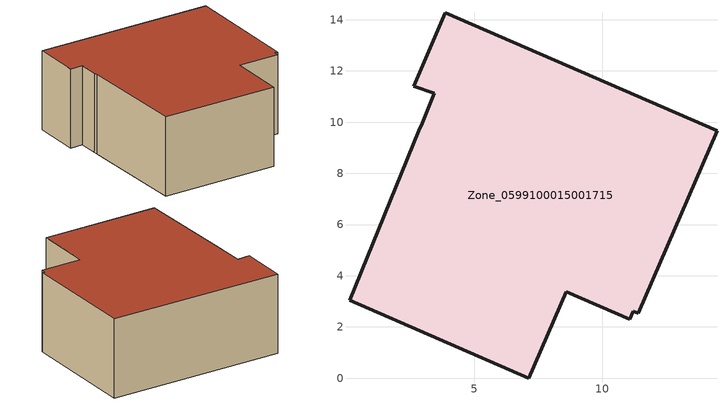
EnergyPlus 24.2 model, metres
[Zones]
Zone_0599100015001715
 floor ground (C_G): 8.6,3.38 7.14,0 0.13,3.03 2.84,9.66 2.96,9.95 3.45,11.13 2.64,11.4 3.88,14.27 14.49,9.66 11.4,2.54 11.22,2.62 11.09,2.31 z0.9
 wall outside (C_F): 3.88,14.27 2.64,11.4 3.45,11.13 2.96,9.95 2.84,9.66 0.13,3.03 7.14,0 8.6,3.38 11.09,2.31 11.22,2.62 11.4,2.54 14.49,9.66 3.88,14.27 z0.9:6.05
 roof outside (C_R): 2.84,9.66 0.13,3.03 7.14,0 8.6,3.38 11.09,2.31 11.22,2.62 11.4,2.54 14.49,9.66 3.88,14.27 2.64,11.4 3.45,11.13 2.96,9.95 z6.05
[BUILDING]
Pand.0599100015001715: North Axis=0; Terrain=City; Loads Convergence Tolerance Value=0.04; Temperature Convergence Tolerance Value=0.4; Solar Distribution=FullExterior; Maximum Number of Warmup Days=25; Minimum Number of Warmup Days=1
[Site:Location]
Rotterdam.The.Hague.AP_ZH_NLD Design_Conditions: Latitude=51.96; Longitude=4.45; Time Zone=1; Elevation=-4.5
[SITE:GROUNDTEMPERATURE:BUILDINGSURFACE]
18, 18, 18, 18, 18, 18, 18, 18, 18, 18, 18, 18
[MATERIAL] Thermal Absorptance=0.9; Solar Absorptance=0.7; Visible Absorptance=0.7
Name | Roughness | Thickness | Conductivity | Density | Specific Heat
G.D.1975-1991 | MediumSmooth | 0.15 | 0.288461 | 540 | 1210
F.D.1975-1991 | Rough | 0.3 | 0.230769 | 1920 | 840
R.D.1975-1991 | MediumRough | 0.2 | 0.153846 | 1500 | 1000
[CONSTRUCTION]
C_G: G.D.1975-1991
C_F: F.D.1975-1991
C_R: R.D.1975-1991
[ZONE]
Zone_0599100015001715: Type=1; Multiplier=1; Ceiling Height=Autocalculate; Volume=Autocalculate; Floor Area=autocalculate; Part of Total Floor Area=Yes
[ZONEINFILTRATION:DESIGNFLOWRATE]
Infil_Zone_0599100015001715: Zone or ZoneList or Space or SpaceList=Zone_0599100015001715; Schedule=AlwaysOn; Design Flow Rate Calculation Method=Flow/Area; Flow Rate per Floor Area=0.0042; Constant Term Coefficient=1; Temperature Term Coefficient=0; Velocity Term Coefficient=0; Velocity Squared Term Coefficient=0
[HVACTEMPLATE:ZONE:IDEALLOADSAIRSYSTEM]
Zone_0599100015001715: Maximum Heating Supply Air Temperature=50; Minimum Cooling Supply Air Temperature=13; Maximum Heating Supply Air Humidity Ratio=0.0156; Minimum Cooling Supply Air Humidity Ratio=0.0077; Heating Limit=NoLimit; Cooling Limit=NoLimit; Dehumidification Control Type=ConstantSensibleHeatRatio; Cooling Sensible Heat Ratio=0.7; Dehumidification Setpoint=60; Humidification Control Type=None; Humidification Setpoint=30; Outdoor Air Method=None; Outdoor Air Flow Rate per Person=0.00944; Outdoor Air Flow Rate per Zone Floor Area=0; Outdoor Air Flow Rate per Zone=0; Demand Controlled Ventilation Type=None; Outdoor Air Economizer Type=NoEconomizer; Heat Recovery Type=None; Sensible Heat Recovery Effectiveness=0.7; Latent Heat Recovery Effectiveness=0.65
[ZONECONTROL:THERMOSTAT]
ThermostatControl_Zone_0599100015001715: Zone or ZoneList=Zone_0599100015001715; Control Type Schedule=DualSetpointControlType; Control 1=Thermostat_Zone_0599100015001715; Temperature Difference Between Cutout And Setpoint=0
[THERMOSTATSETPOINT:DUALSETPOINT]
Thermostat_Zone_0599100015001715: Heating Setpoint Temperature Schedule=HeatingSetpoint_Zone_0599100015001715; Cooling Setpoint Temperature Schedule=CoolingSetpoint_Zone_0599100015001715
[SCHEDULE:COMPACT]
HeatingSetpoint_Zone_0599100015001715: Through: 12/31, For: AllDays, Until: 24:00, 21
CoolingSetpoint_Zone_0599100015001715: Through: 12/31, For: AllDays, Until: 24:00, 24
DualSetpointControlType: Through: 12/31, For: AllDays, Until: 24:00, 4
AlwaysOn: Through: 12/31, For: AllDays, Until: 24:00, 1
